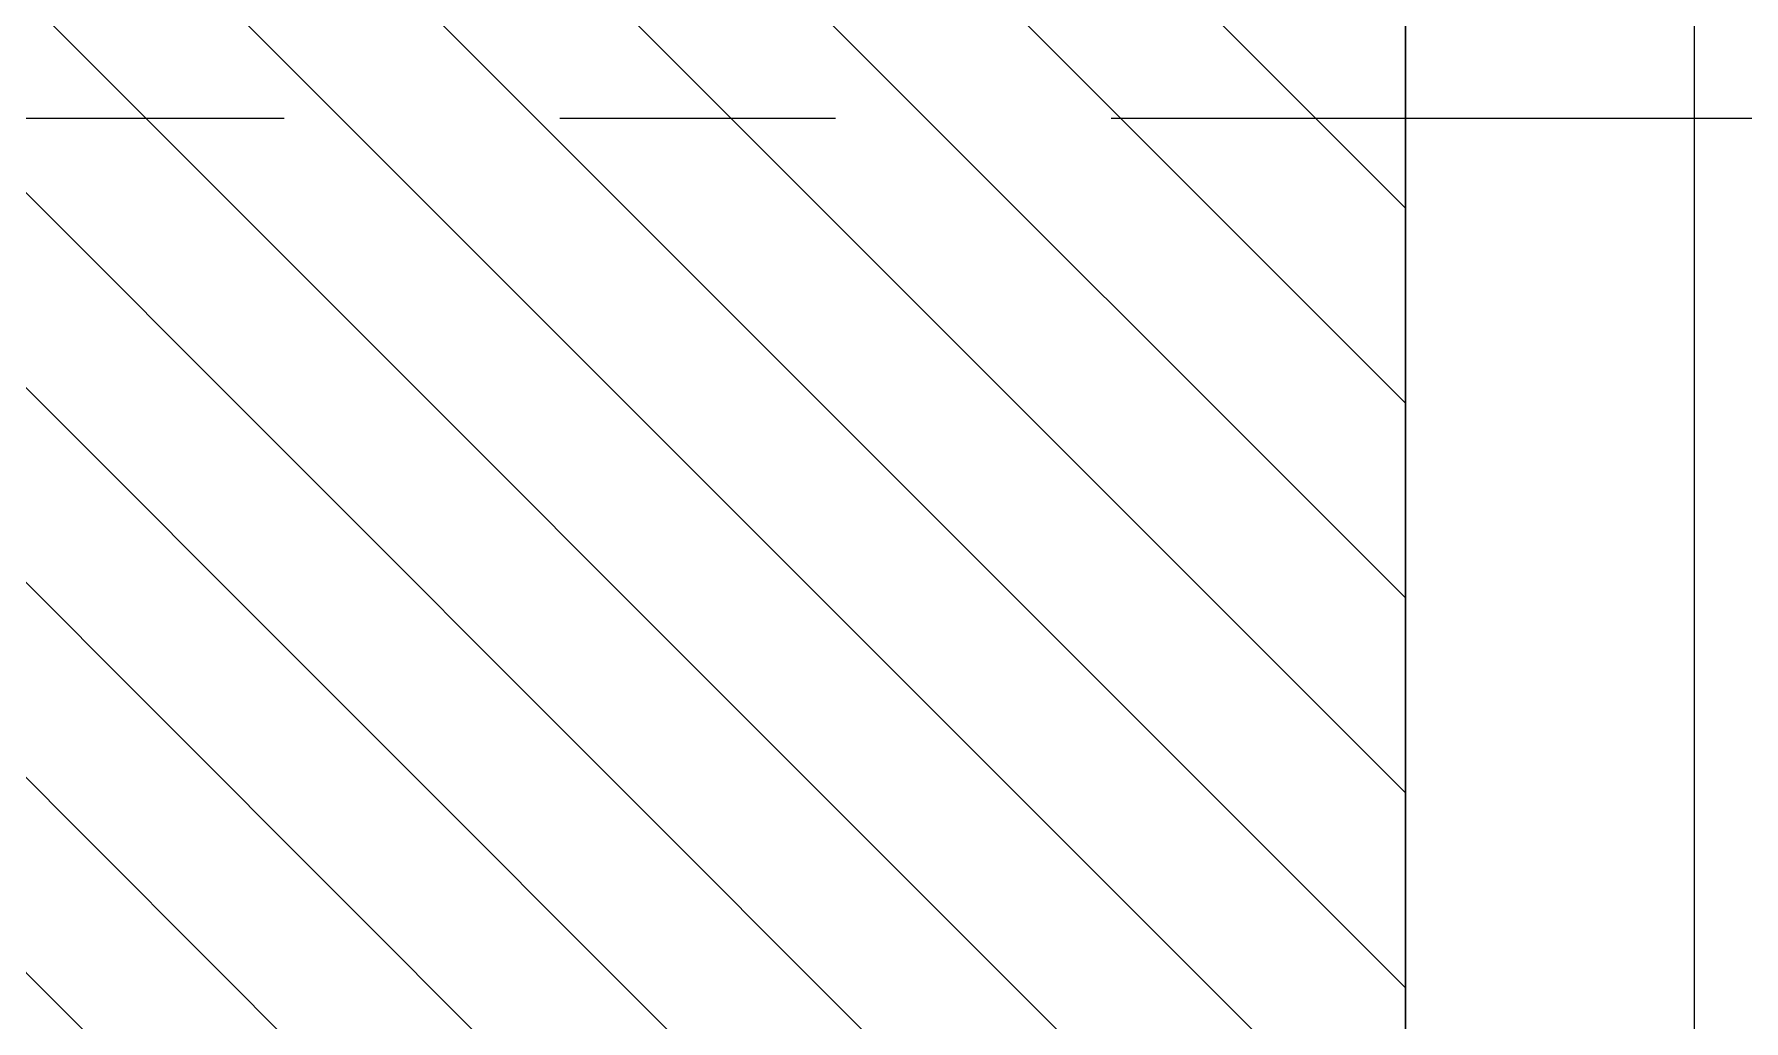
# Model space of a CAD drawing. Header units: metres. Extents: x -298 to 779, y -265 to 213.
# Drawn here: x 400.393 to 401.014, y -97.966 to -97.608 of the extents above; entities that cross this region are included whole.
import ezdxf

# ---------------------------------------------------------------- set-up
doc = ezdxf.new("R2010")
doc.units = ezdxf.units.M
doc.header["$LTSCALE"] = 0.01
doc.header["$MEASUREMENT"] = 0
doc.linetypes.add('ACAD_ISO08W100', pattern=[36, 24, -3, 6, -3])
doc.layers.add('Dimension', color=253, linetype='ACAD_ISO08W100', transparency=0.5)
doc.layers.add('Furniture', color=130, linetype='Continuous')

msp = doc.modelspace()

# ---------------------------------------------------------------- linework, layer by layer
at = {"layer": 'Dimension'}
msp.add_line((389.98407, -97.63886), (407.08407, -97.63886), dxfattribs=at)
at = {"layer": 'Furniture'}
for p, q in [((400.32929, -97.3927), (400.89083, -97.95424)), ((400.4, -97.3927), (400.89083, -97.88353)), ((400.47071, -97.3927), (400.89083, -97.81282)), ((400.54142, -97.3927), (400.89083, -97.74211)), ((400.61213, -97.3927), (400.89083, -97.6714)), ((400.89083, -97.40511), (400.89083, -98.80359)), ((400.89083, -98.80359), (400.89083, -97.40511)), ((400.9956, -97.40511), (400.9956, -98.80359)), ((400.27824, -97.41237), (400.89083, -98.02496)), ((400.27824, -97.48308), (400.89083, -98.09567)), ((400.27824, -97.55379), (400.89083, -98.16638)), ((400.27824, -97.6245), (400.89083, -98.23709)), ((400.27824, -97.69521), (400.89083, -98.3078)), ((400.27824, -97.76592), (400.89083, -98.37851)), ((400.27824, -97.83663), (400.89083, -98.44922))]:
    msp.add_line(p, q, dxfattribs=at)

doc.saveas('drawing.dxf')
